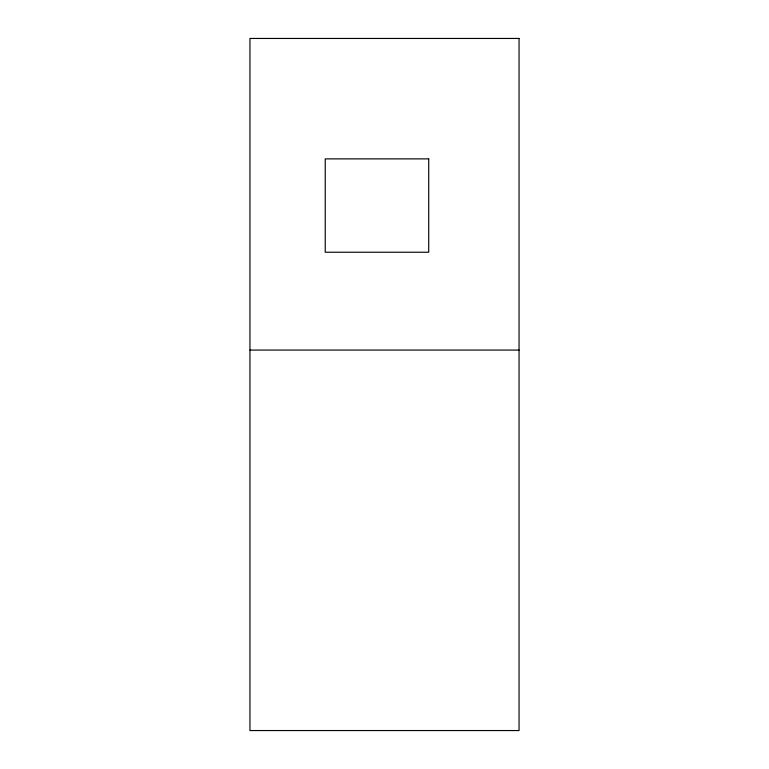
<?xml version="1.0" encoding="UTF-8"?>
<svg xmlns="http://www.w3.org/2000/svg" width="769" height="769" viewBox="0 0 769 769"><rect width="100%" height="100%" fill="white"/><g stroke="black" fill="none" stroke-linecap="round" stroke-linejoin="round"><path stroke-width="1.15" d="M249.954 350.078L519.046 350.078M519.046 38.45L249.954 38.45L249.954 730.55L519.046 730.55L519.046 38.45M428.718 158.885L325.229 158.885L325.229 252.232L428.718 252.232L428.718 158.885"/></g></svg>
